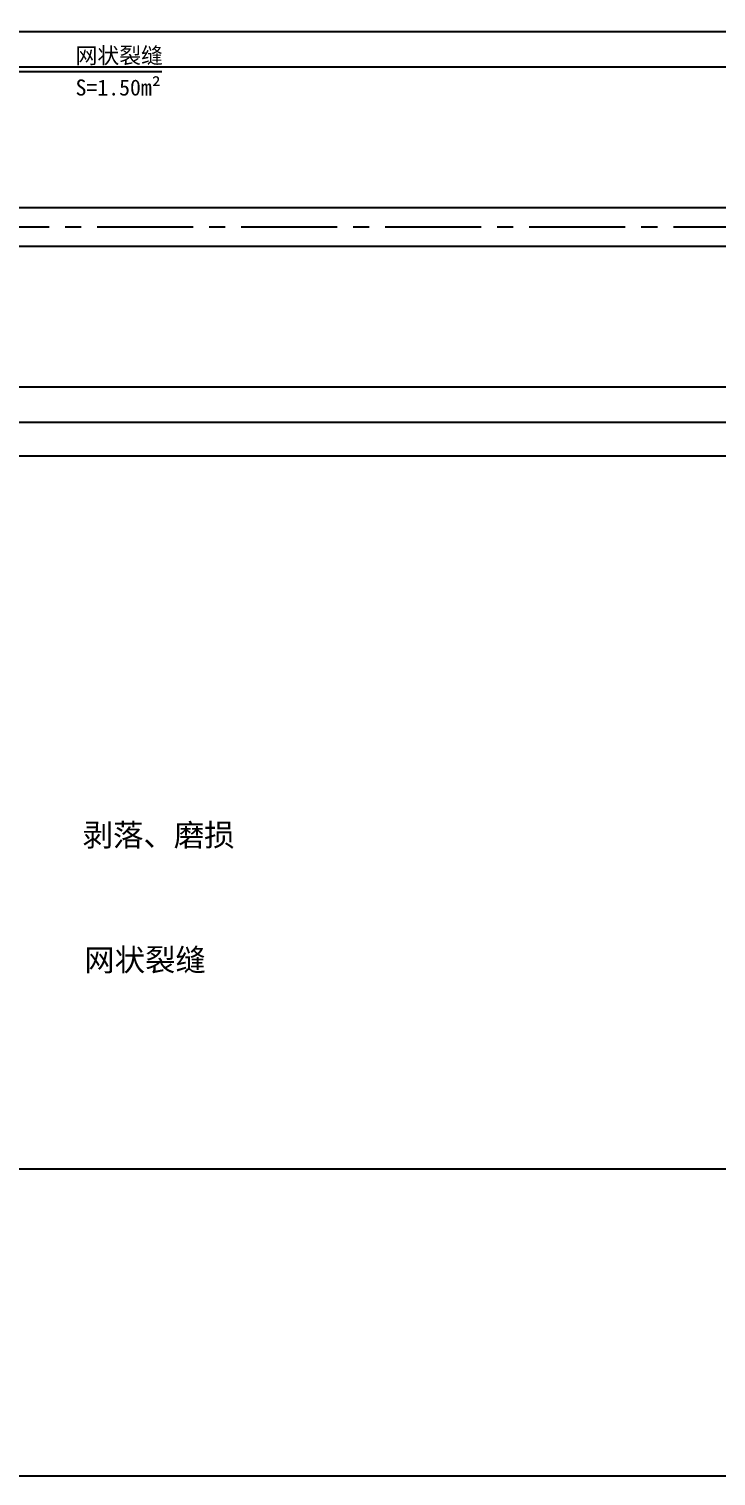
# Model space of a CAD drawing. Header units: millimetres. Extents: x -37 to 615, y -48 to 413.
# Drawn here: x 275.7 to 383, y -47.9 to 178 of the extents above; entities that cross this region are included whole.
import ezdxf

# ---------------------------------------------------------------- set-up
doc = ezdxf.new("R2010")
doc.units = ezdxf.units.MM
doc.linetypes.add('CENTER2', pattern=[1.125, 0.75, -0.125, 0.125, -0.125])
doc.layers.add('图层1', color=7, linetype='Continuous')
doc.styles.get("Standard").update_dxf_attribs({"font": ''})
doc.styles.get('Standard').set_extended_font_data('SimSun')

msp = doc.modelspace()

# ---------------------------------------------------------------- linework, layer by layer
at = {"color": 0}
for p, q in [((83.82, 177.59), (483.82, 177.59)), ((83.82, 172.09), (483.82, 172.09)), ((83.82, 150.09), (483.82, 150.09)), ((83.82, 144.09), (483.82, 144.09)), ((83.82, 122.09), (483.82, 122.09)), ((83.82, 116.59), (483.82, 116.59)), ((83.82, 111.34), (483.82, 111.34))]:
    msp.add_line(p, q, dxfattribs=at)
at = {"color": 1, "linetype": 'CENTER2', "ltscale": 20}
msp.add_line((83.82, 147.09), (483.82, 147.09), dxfattribs=at)
at = {"color": 0, "linetype": 'ByBlock'}
msp.add_line((529.17, 0), (0, 0), dxfattribs=at)
at = {"color": 3, "linetype": 'ByBlock'}
msp.add_lwpolyline([(-36.77, 413.19), (615.38, 413.19), (615.38, -47.93), (-36.77, -47.93)], close=True, dxfattribs=at)
at = {"color": 7}
msp.add_lwpolyline([(263.8, 177), (269.46, 171.34), (296.46, 171.34)], dxfattribs=at)

# ---------------------------------------------------------------- texts
for s, p in [('网状裂缝', (282.96, 172.59)), ('S=1.50m²', (282.96, 167.59))]:
    msp.add_text(s, height=2.5, dxfattribs=at).set_placement(p)
at = {"layer": '图层1', "lineweight": -2, "char_height": 3.481, "attachment_point": 1}
for s, insert in [('剥落、磨损', (284.06, 53.89)), ('剥落、磨损', (284.06, 53.89)), ('网状裂缝', (284.32, 34.39)), ('网状裂缝', (284.32, 34.39))]:
    msp.add_mtext(s, dxfattribs=dict(at, insert=insert))

doc.saveas('drawing.dxf')
